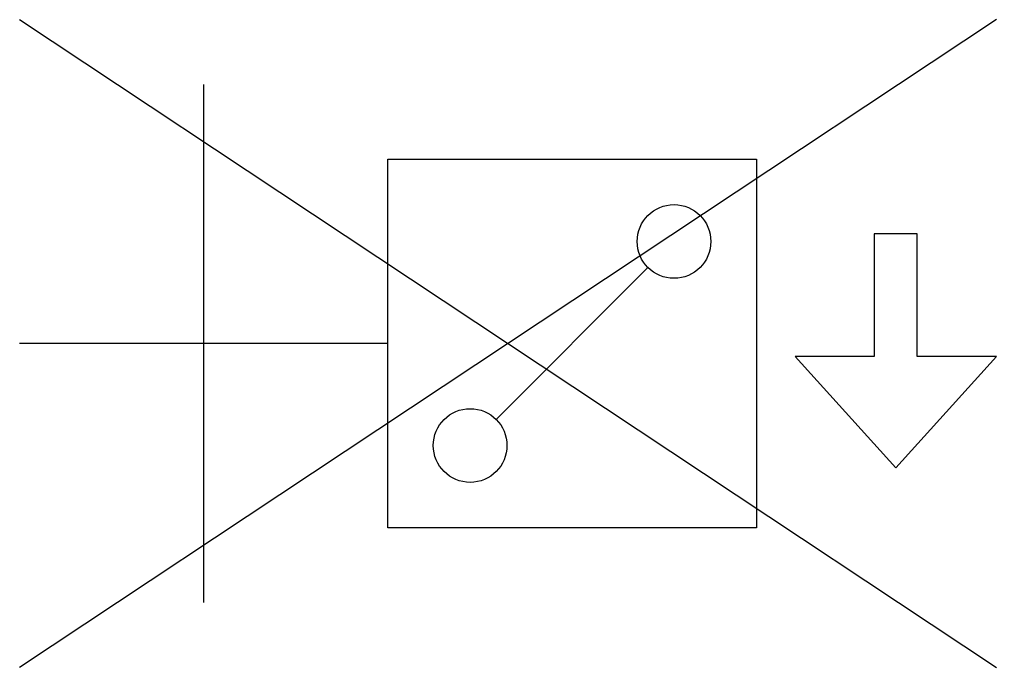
# Model space of a CAD drawing. Header units: metres. Extents: x 0 to 7.96, y -2.64 to 2.64.
import ezdxf

# ---------------------------------------------------------------- set-up
doc = ezdxf.new("R2010")
doc.units = ezdxf.units.M

msp = doc.modelspace()

# ---------------------------------------------------------------- linework, layer by layer
for p, q in [((7.959, 2.637), (0, -2.637)), ((0, 2.637), (7.959, -2.637)), ((1.5, 2.1096), (1.5, -2.1096)), ((3.8831, -0.6184), (5.1199, 0.6184)), ((1.5, 0), (0, 0)), ((3, 0), (1.5, 0))]:
    msp.add_line(p, q)
for points in [[(3, 1.5015), (6.003, 1.5015), (6.003, -1.5015), (3, -1.5015)], [(7.3143, 0.8929), (6.9639, 0.8929), (6.9639, -0.1071), (6.3193, -0.1071), (7.1391, -1.0124), (7.959, -0.1071), (7.3143, -0.1071)]]:
    msp.add_lwpolyline(points, close=True)
for centre in [(5.332, 0.8305), (3.671, -0.8305)]:
    msp.add_circle(centre, 0.3)

doc.saveas('drawing.dxf')
